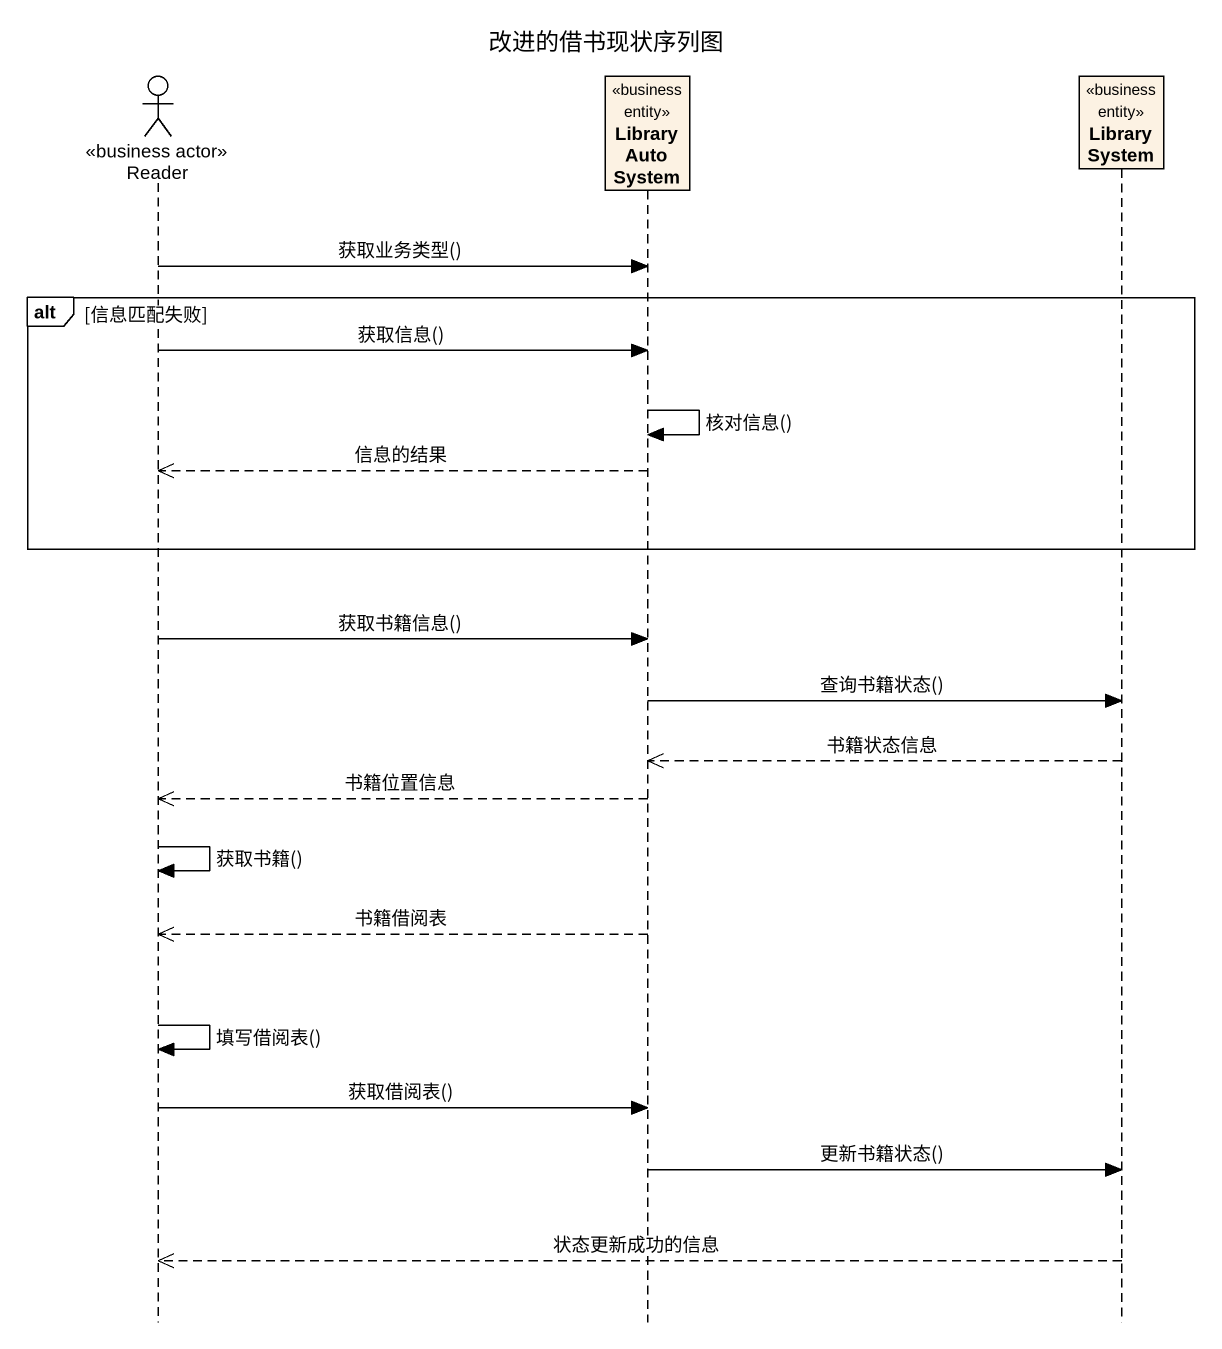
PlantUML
@startuml
title 改进的借书现状序列图
hide footbox
actor Reader <<business actor>>
participant LibraryAutoSystem <<business entity>>
participant LibrarySystem <<business entity>>

Reader -> LibraryAutoSystem : 获取业务类型()
alt 信息匹配失败
  Reader -> LibraryAutoSystem : 获取信息()
  LibraryAutoSystem -> LibraryAutoSystem : 核对信息()
  LibraryAutoSystem -->> Reader : 信息的结果
end
Reader -> LibraryAutoSystem : 获取书籍信息()
LibraryAutoSystem -> LibrarySystem : 查询书籍状态()
LibrarySystem -->> LibraryAutoSystem : 书籍状态信息
LibraryAutoSystem -->> Reader : 书籍位置信息
Reader -> Reader : 获取书籍()
LibraryAutoSystem -->> Reader : 书籍借阅表
Reader -> Reader : 填写借阅表()
Reader -> LibraryAutoSystem : 获取借阅表()
LibraryAutoSystem -> LibrarySystem : 更新书籍状态()
LibrarySystem -->> Reader : 状态更新成功的信息
@enduml
